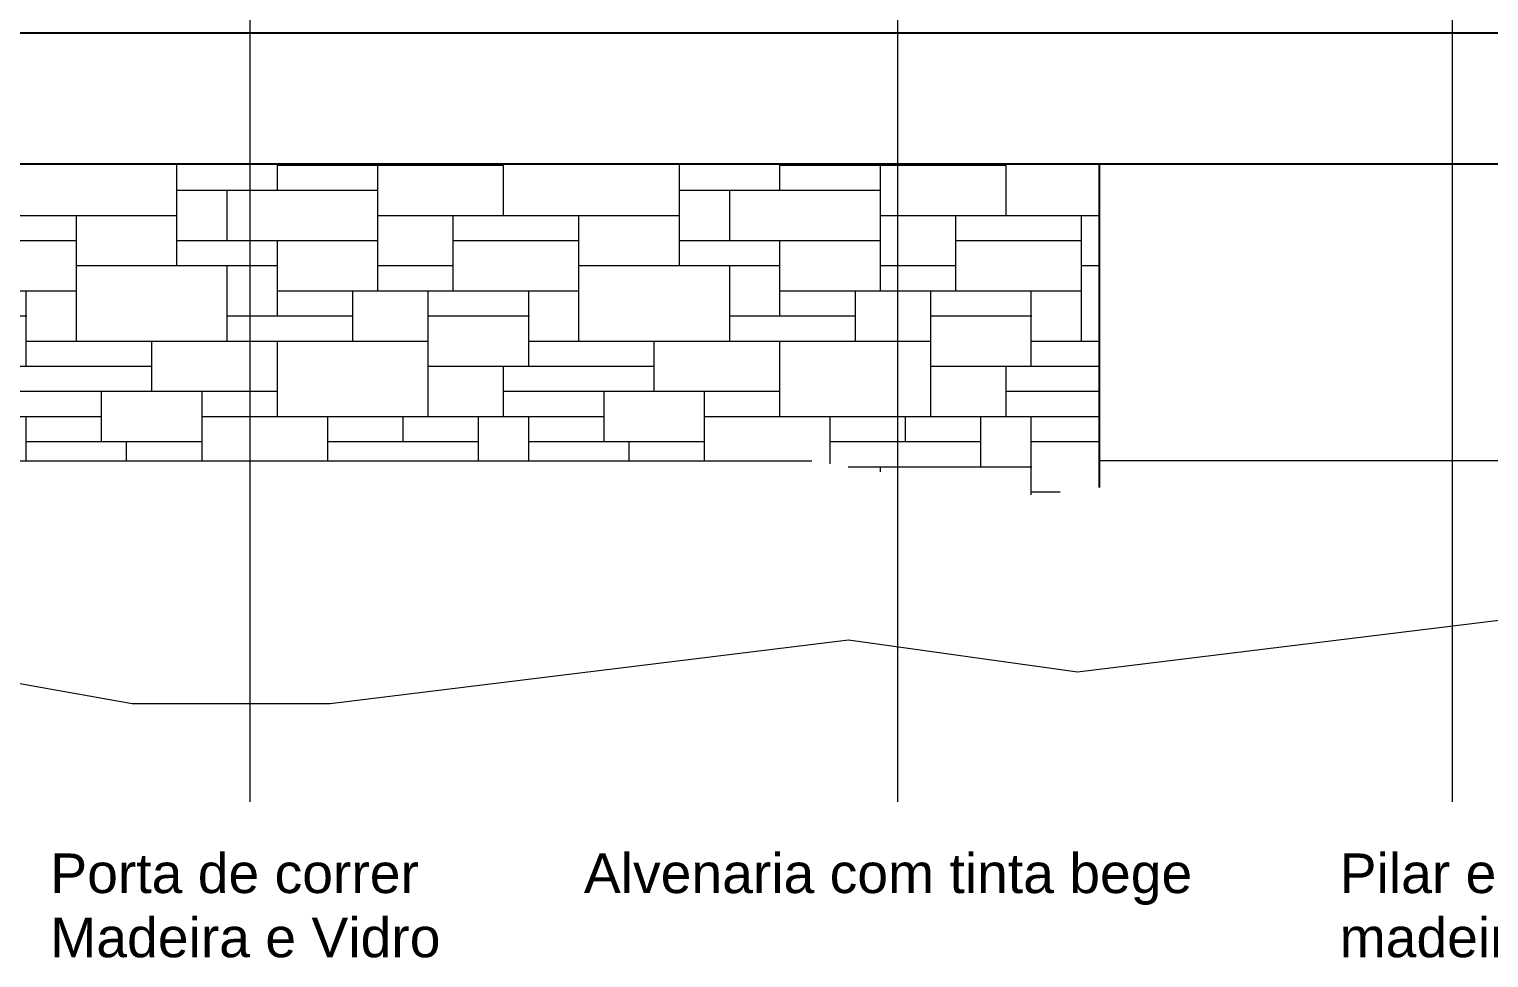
# Model space of a CAD drawing. Header units: millimetres. Extents: x -23833 to 62003, y -3000 to 6760.
# Drawn here: x 39551 to 43240, y -2256 to 90 of the extents above; entities that cross this region are included whole.
import ezdxf

# ---------------------------------------------------------------- set-up
doc = ezdxf.new("R2010")
doc.units = ezdxf.units.MM
for name, color, linetype, lineweight in [('A-DETL-THIN', 151, 'Continuous', 9), ('A-FLOR', 192, 'Continuous', 25), ('A-WALL', 113, 'Continuous', 25), ('A-WALL-PATT', 111, 'Continuous', 25), ('C-TOPO', 7, 'Continuous', 9), ('G-ANNO-TEXT', 231, 'Continuous', 9), ('S-BEAM', 12, 'Continuous', 25)]:
    doc.layers.add(name, color=color, linetype=linetype, lineweight=lineweight)
doc.styles.add('Arial_1', font='arial.ttf', dxfattribs={"height": 100})

msp = doc.modelspace()

# ---------------------------------------------------------------- hatches: boundary and pattern name
at = {"layer": 'A-WALL-PATT', "lineweight": 9}
h = msp.add_hatch(dxfattribs=at)
h.set_pattern_fill('FP_37', color=256, style=0, pattern_type=2)
h.set_pattern_definition([(0, (37003, 0), (0, 1270), [952.5, -317.5]), (0, (37003, 63.5), (0, 1270), [0, -381, 381, -190.5, -317.5]), (0, (37003, 63.5), (0, 1270), [-952.5, 317.5, 0]), (0, (37003, 127), (0, 1270), [0, -571.5, 698.5, 0]), (0, (37003, 190.5), (0, 1270), [571.5, -698.5]), (0, (37003, 254), (0, 1270), [0, -254, 1016, 0]), (0, (37003, 317.5), (0, 1270), [444.5, -317.5, 381, -127]), (0, (37447.5, 381), (0, 1270), [1016, -254]), (0, (36939.5, 444.5), (0, 1270), [698.5, -571.5]), (0, (36749, 508), (0, 1270), [571.5, -698.5]), (0, (37003, 571.5), (0, 1270), [1016, -254]), (0, (37003, 635), (0, 1270), [0, -508, 317.5, -190.5, -254]), (0, (37003, 635), (0, 1270), [-1016, 254, 0]), (0, (37638, 698.5), (0, 1270), [762, -508]), (0, (37130, 762), (0, 1270), [508, -254, 190.5, -317.5]), (0, (37384, 825.5), (0, 1270), [508, -190.5, 317.5, -254]), (0, (37892, 889), (0, 1270), [762, -508]), (0, (37384, 952.5), (0, 1270), [508, -762]), (0, (37638, 1016), (0, 1270), [571.5, -698.5]), (0, (37638, 1079.5), (0, 1270), [0, -381, 889, 0]), (0, (37257, 1143), (0, 1270), [381, -889]), (0, (37638, 1206.5), (0, 1270), [889, -381]), (90, (37003, 508), (-1270, 8e-14), [190.5, -508, 444.5, -127]), (90, (37130, 571.5), (-1270, 8e-14), [317.5, -190.5, 127, -635]), (90, (37193.5, 317.5), (-1270, 8e-14), [127, -1143]), (90, (37257, 190.5), (-1270, 8e-14), [127, -762, 190.5, -190.5]), (90, (37320.5, 444.5), (-1270, 8e-14), [127, -1143]), (90, (37384, 0), (-1270, 8e-14), [190.5, -571.5, 317.5, -190.5]), (90, (37447.5, 254), (-1270, 8e-14), [190.5, -1079.5]), (90, (37511, 571.5), (-1270, 8e-14), [190.5, -63.5, 127, -889]), (90, (37574.5, 63.5), (-1270, 8e-14), [190.5, -1079.5]), (90, (37638, 381), (-1270, 8e-14), [190.5, -63.5, 190.5, -127, -698.5]), (90, (37638, 381), (-1270, 8e-14), [-571.5, 317.5, -381]), (90, (37765, 381), (-1270, 8e-14), [0, -889, 127, -127, -127]), (90, (37765, 381), (-1270, 8e-14), [-1143, 127, 0]), (90, (37828.5, 571.5), (-1270, 8e-14), [127, -1143]), (90, (37892, 127), (-1270, 8e-14), [127, -444.5, 317.5, -381]), (90, (37955.5, 317.5), (-1270, 8e-14), [63.5, -825.5, 190.5, -190.5]), (90, (38019, 381), (-1270, 8e-14), [317.5, -317.5, 190.5, -444.5]), (90, (38082.5, 698.5), (-1270, 8e-14), [190.5, -317.5, 127, -635]), (90, (38146, 254), (-1270, 8e-14), [127, -1143]), (90, (38209.5, 381), (-1270, 8e-14), [127, -381, 190.5, -571.5])])
h.paths.add_polyline_path([(42086.66, -1086.216), (42256.667, -1067.956), (42256.667, -250), (37576.667, -250), (37576.667, -1075.053), (37761.532, -1012.389), (37855.998, -993.607), (38049.465, -975.979), (38106.667, -1000), (41521.819, -1000), (41595.385, -1011.229)])
h.paths.add_polyline_path([(41503.176, 180), (42056.667, 180), (42056.667, 200), (37596.667, 200), (37596.667, 180), (41458.114, 180)])

# ---------------------------------------------------------------- linework, layer by layer
at = {"layer": 'A-DETL-THIN'}
for p, q in [((39811.768, -1613.78), (38117.899, -1315.105)), ((43789.243, -1339.329), (42201.169, -1534.32)), ((41621.929, -1452.913), (40311.768, -1613.78)), ((42201.169, -1534.32), (41621.929, -1452.913)), ((40311.768, -1613.78), (39811.768, -1613.78))]:
    msp.add_line(p, q, dxfattribs=at)
at = {"layer": 'A-FLOR'}
msp.add_line((46256.667, 80), (27356.667, 80), dxfattribs=at)
at = {"layer": 'A-WALL'}
msp.add_line((42256.667, -1067.956), (42256.667, -250), dxfattribs=at)
at = {"layer": 'C-TOPO', "color": 55}
for p, q in [((38106.667, -1000), (40485.939, -1000)), ((40485.939, -1000), (41529.371, -1000)), ((40485.939, -1000), (40488.747, -1000)), ((44406.667, -1000), (42256.667, -1000))]:
    msp.add_line(p, q, dxfattribs=at)
at = {"layer": 'G-ANNO-TEXT', "color": 7}
for p, q in [((41745.562, 397.132), (41745.562, -1861.466)), ((40109.322, 356.352), (40109.322, -1861.466)), ((43147.814, 368.103), (43147.814, -1861.466))]:
    msp.add_line(p, q, dxfattribs=at)
at = {"layer": 'S-BEAM'}
msp.add_line((37396.667, -250), (46256.667, -250), dxfattribs=at)

# ---------------------------------------------------------------- texts
at = {"layer": 'G-ANNO-TEXT', "color": 7, "char_height": 100, "attachment_point": 1, "style": 'Arial_1'}
for s, insert, width in [('Porta de correr', (39604.822, -1992.05), 1150.42156), ('Alvenaria com tinta bege', (40953.312, -1992.05), 1916.03312), ('Pilar em ', (42863.314, -1992.05), 685.44281), ('Madeira e Vidro', (39604.822, -2154.108), 1218.565), ('madeira', (42863.314, -2154.108), 625.31625)]:
    msp.add_mtext(s, dxfattribs=dict(at, insert=insert, width=width))

doc.saveas('drawing.dxf')
